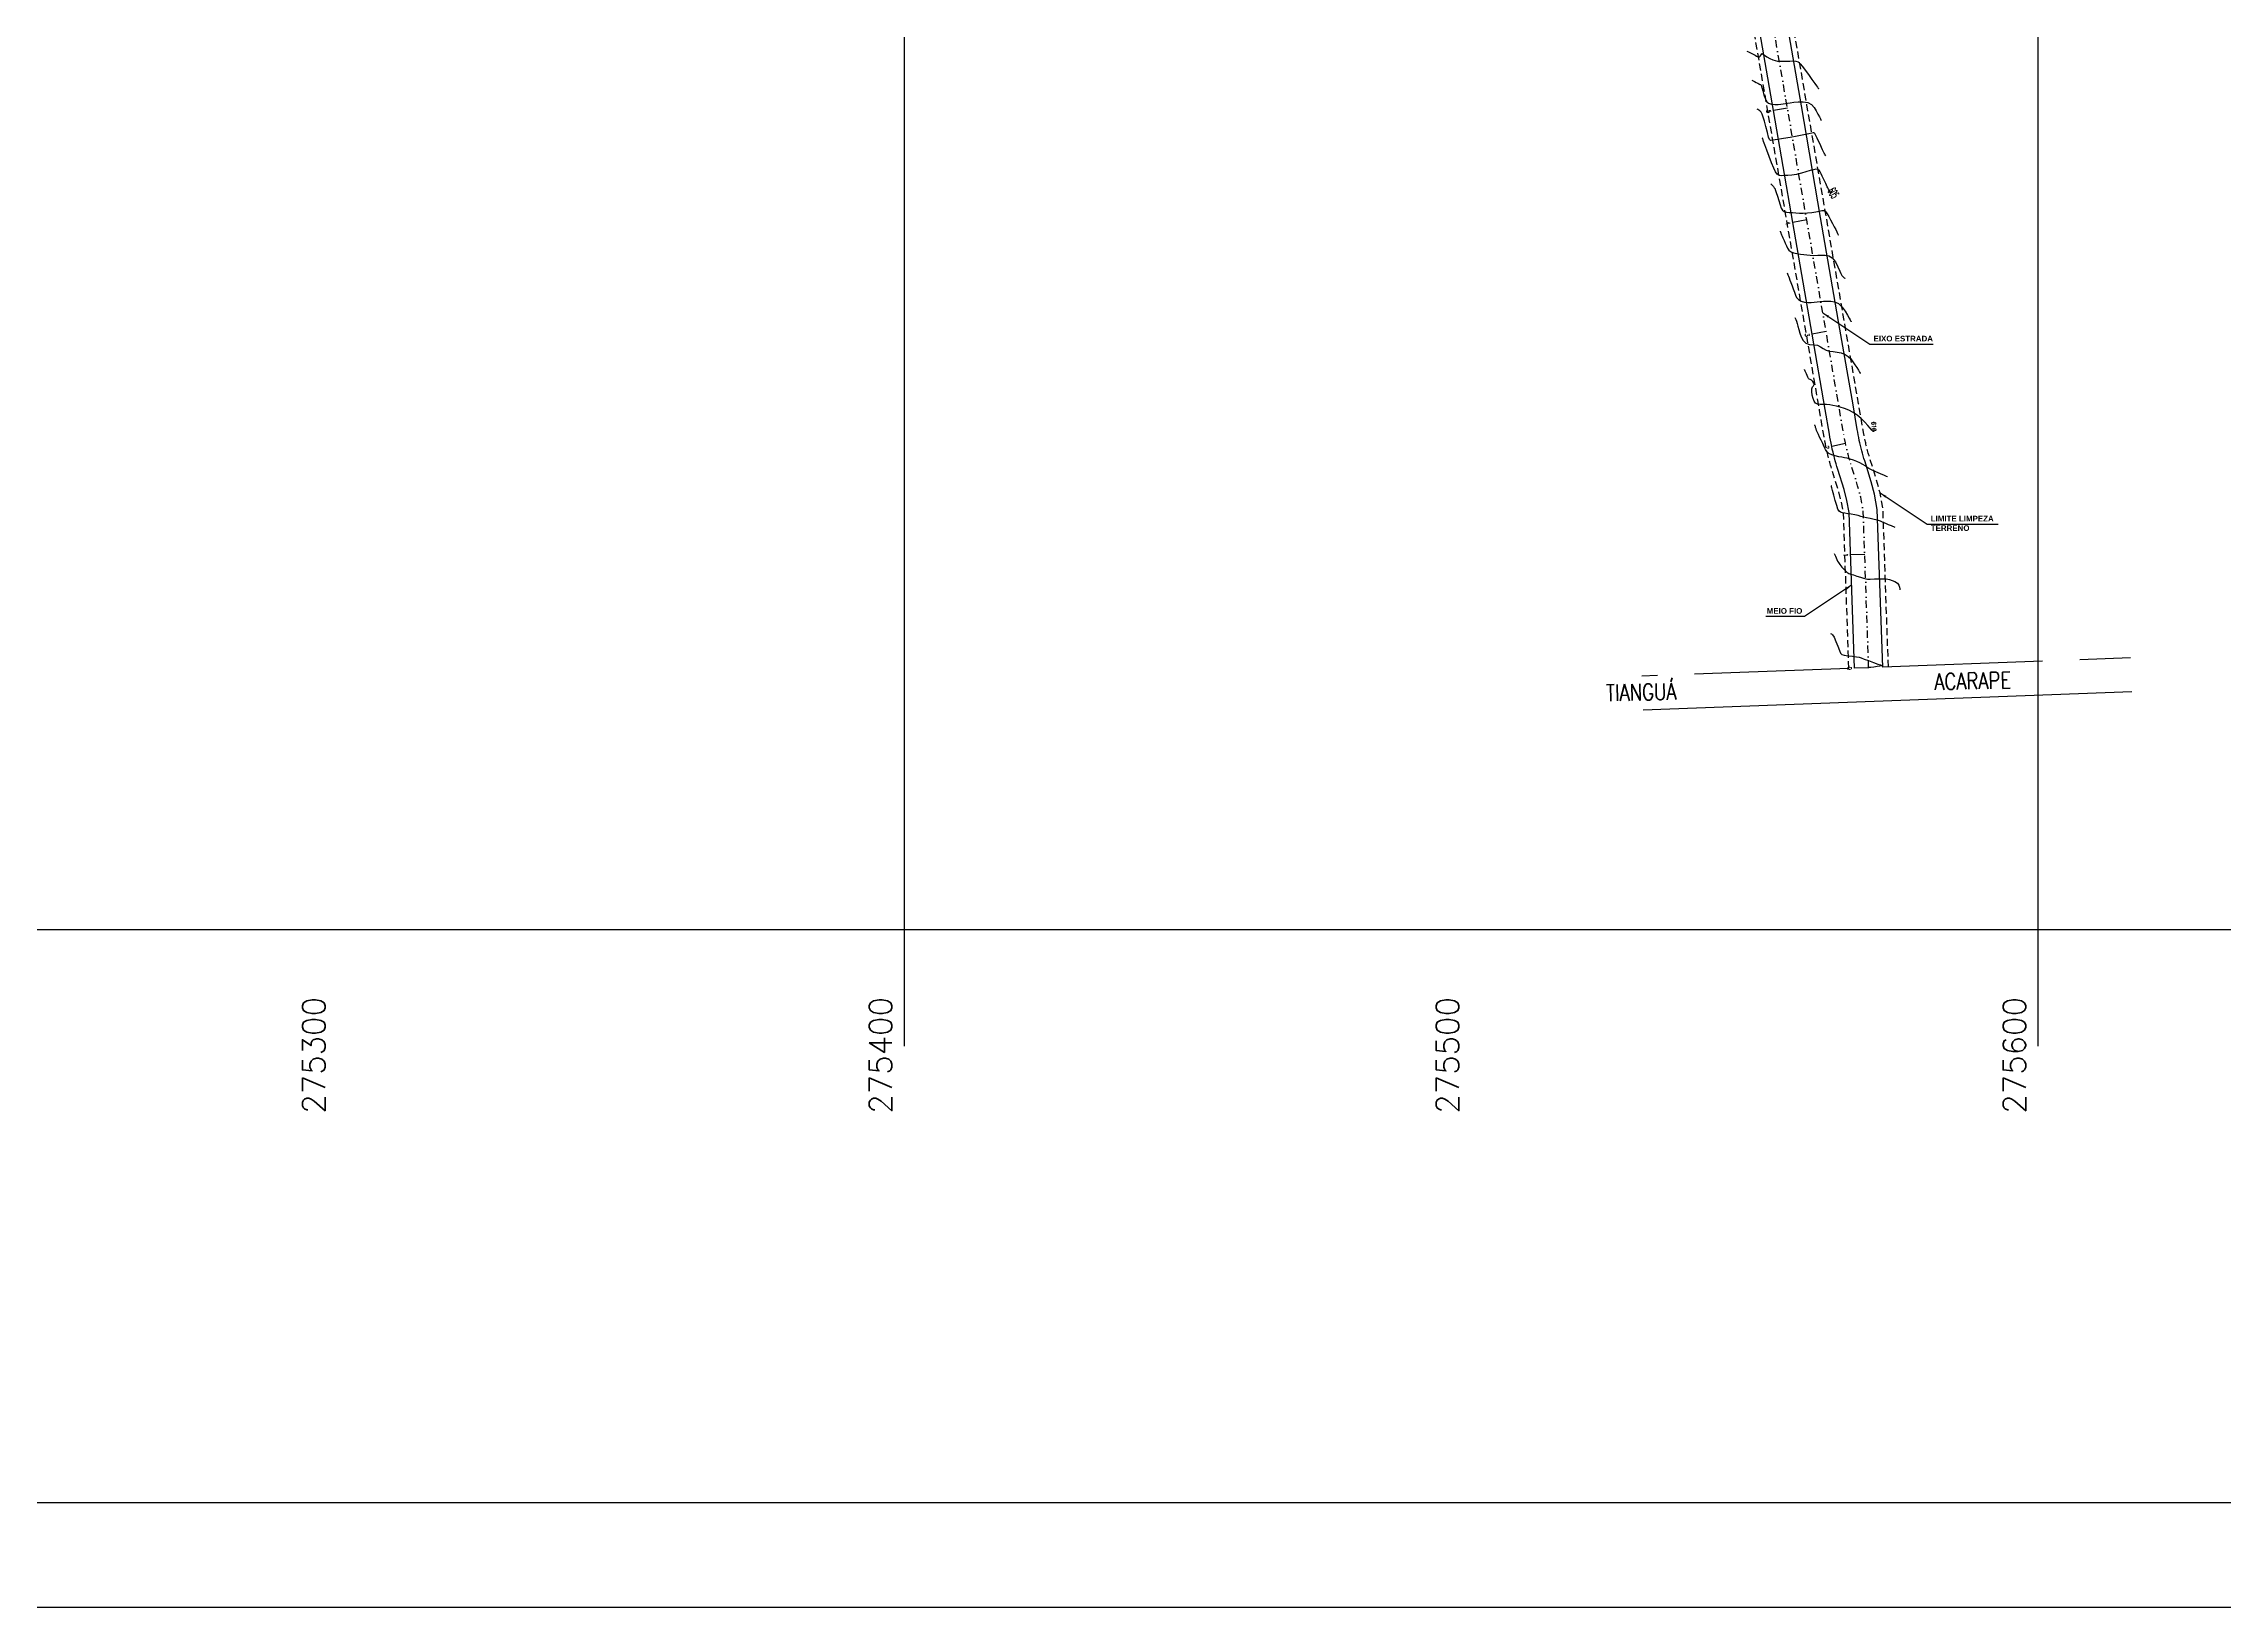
# Model space of a CAD drawing. Header units: millimetres. Extents: x 276147 to 291056, y 9594849 to 9609891.
# Drawn here: x 281767.3 to 282152, y 9594848.8 to 9595124.6 of the extents above; entities that cross this region are included whole.
import ezdxf
from ezdxf.enums import TextEntityAlignment as Align

# ---------------------------------------------------------------- set-up
doc = ezdxf.new("R2010")
doc.units = ezdxf.units.MM
doc.header["$LTSCALE"] = 10
for name, pattern in [('CONTINUO', [0]), ('DASHDOTX2', [50.8, 25.4, -12.7, 0, -12.7]), ('HIDDEN', [0.375, 0.25, -0.125])]:
    doc.linetypes.add(name, pattern=pattern)
for name, color, linetype in [('2000-Top_malha_coord', 2, 'Continuous'), ('CURVAS', 7, 'CONTINUO'), ('Curvas mestras', 30, 'Continuous'), ('Curvas simples', 9, 'Continuous'), ('Curvas texto', 2, 'Continuous'), ('LINHA02', 8, 'Continuous'), ('TEXTO02', 3, 'Continuous'), ('TG', 7, 'CONTINUO'), ('Top_malha_coord', 8, 'Continuous')]:
    doc.layers.add(name, color=color, linetype=linetype)
doc.styles.add('r80', font='romans.shx')
doc.styles.add('ROMAND', font='romand', dxfattribs={"height": 0.2})
doc.styles.add('ROMANS', font='romans.shx', dxfattribs={"width": 0.8, "height": 4})
doc.styles.add('SIMPLEX', font='simplex', dxfattribs={"height": 0.2})
doc.styles.add('T7', font='arial.ttf')
doc.dimstyles.new('cadnorma_dim1', dxfattribs={"dimscale": 0, "dimtxt": 2, "dimasz": 1.199999999999999, "dimexe": 1, "dimexo": 2.5, "dimgap": 0.6, "dimtad": 1, "dimzin": 4, "dimdsep": 46, "dimtxsty": 'r80', "dimblk": 'ARCHTICK', "dimblk1": 'ARCHTICK', "dimblk2": 'ARCHTICK', "dimcen": -1, "dimdle": 1, "dimclrd": 1, "dimclre": 1, "dimclrt": 2, "dimaunit": 1, "dimazin": 0, "dimtfac": 1, "dimtix": 1, "dimtmove": 2, "dimatfit": 0, "dimfxl": 1, "dimarcsym": 0})

# ---------------------------------------------------------------- blocks, each defined once
blk = doc.blocks.new('_ArchTick')
at = {"color": 0, "linetype": 'ByBlock', "const_width": 0.15}
blk.add_lwpolyline([(-0.5, -0.5), (0.5, 0.5)], dxfattribs=at)

msp = doc.modelspace()

# ---------------------------------------------------------------- linework, layer by layer
at = {"color": 5}
msp.add_line((282926.0682835387, 9594867.255592108), (280663.1639403553, 9594867.255592108), dxfattribs=at)
at = {"color": 8, "linetype": 'HIDDEN', "ltscale": 0.5, "extrusion": (-0.07100871312607167, -0.002425046121377699, 0.9974727474028996), "flags": 128}
for points, elevation in [([(-9579795.904156571, 607885.9820141961), (-9579823.278418299, 607885.9784240891), (-9579825.338852525, 607885.6716594477), (-9579827.201339582, 607885.2462072839), (-9579830.78494662, 607884.260516926, -0.0222114807671968), (-9579834.965614771, 607883.3080546989, -0.011552239158355), (-9579837.169249667, 607882.9603810171), (-9579841.545015158, 607882.3698917899), (-9579854.9179633, 607880.5185054361), (-9579874.730568087, 607877.780658304), (-9579894.542303815, 607875.0429313579), (-9579914.354038335, 607872.3052044236), (-9579917.880390914, 607871.817908031), (-9579934.244053138, 607869.7887191832), (-9579935.696665663, 607869.6091924607), (-9579940.053063462, 607869.0149279509), (-9579945.886466276, 607868.0481917291), (-9579950.124937264, 607867.2204868059), (-9579953.602456655, 607866.4613635237), (-9579955.740413086, 607865.9590885481), (-9579955.982089005, 607865.9151046948), (-9579972.918797228, 607861.6277731418), (-9579992.31469588, 607856.7364640066), (-9580011.707545834, 607851.8459249161), (-9580031.100395832, 607846.9553858149), (-9580050.493245812, 607842.0648466763), (-9580070.467680728, 607837.0276420248), (-9580084.562329829, 607832.6729424946), (-9580087.216406781, 607831.9156204527), (-9580088.074068312, 607831.6968071696), (-9580089.143157661, 607831.4503656691), (-9580091.285331348, 607830.9858358061), (-9580092.964502959, 607830.6814587311), (-9580094.75571234, 607830.4065120689), (-9580095.710635709, 607830.2808173158), (-9580111.891494252, 607828.2742965381), (-9580112.949998721, 607828.1313481497), (-9580115.696456185, 607827.7410168822), (-9580118.394098498, 607827.3195346419), (-9580121.85554865, 607826.7229726758), (-9580124.83676587, 607826.1617962689), (-9580128.728744343, 607825.371470987), (-9580145.507160036, 607821.964353917), (-9580148.053320833, 607821.2640186825), (-9580158.461806428, 607818.3959657529), (-9580159.338243833, 607818.1657793837), (-9580161.918990541, 607817.5358343036), (-9580163.970126413, 607817.1020096589), (-9580167.224745447, 607816.4945108045), (-9580177.166998588, 607815.2821656513), (-9580178.477153305, 607815.0879004577), (-9580180.127852336, 607814.7420195938), (-9580181.741379866, 607814.2897478108), (-9580182.915360473, 607813.8853587259), (-9580184.045205247, 607813.429342372), (-9580186.009158596, 607812.3446327578), (-9580203.516378509, 607802.6752353722), (-9580221.023600502, 607793.0058411246), (-9580225.468260674, 607790.5510101632, -0.0458766552068852), (-9580239.904175028, 607784.5920417089, -0.0345197727008055), (-9580251.354374347, 607781.9016275359, -0.0269527986705339), (-9580260.488933537, 607780.9123908677), (-9580267.867540056, 607780.560984977), (-9580276.342024827, 607780.1573875138), (-9580280.385234514, 607779.9648285499), (-9580288.264731959, 607779.5895684088), (-9580295.3830153, 607779.2505600578), (-9580300.362592187, 607779.0134076339), (-9580320.339948887, 607778.0619855719), (-9580331.666973405, 607777.5225360112), (-9580340.098283764, 607777.1209947292), (-9580344.23148817, 607777.0110159711), (-9580346.654029185, 607776.9823445788), (-9580351.4230061, 607777.0063780007), (-9580356.723112212, 607777.1587097762), (-9580360.651718328, 607777.3573141369, -0.013040870690895), (-9580367.837389491, 607777.9087480777, 0.0002795205879404), (-9580371.475944653, 607778.2815845086, -0.0080552161927126), (-9580374.418100793, 607778.6293736688, 0.0025508217487715), (-9580376.127647547, 607778.8505654495, -0.0102699584738853), (-9580380.925493514, 607779.5468042861, -0.0067323003342589), (-9580390.400019683, 607781.252410588, -0.0133235393169174), (-9580397.670769904, 607782.864726328, 0.0008242916977358), (-9580400.770557, 607783.6338812839, -0.0100010863913626), (-9580405.232644506, 607784.8284078964, -0.0022133541780464), (-9580410.777842367, 607786.4590413707, -0.0118395213701856), (-9580416.659479149, 607788.3697488708, -0.0226500374882078), (-9580420.363883296, 607789.8625611869), (-9580422.781009333, 607790.8392536622), (-9580424.62953293, 607791.5861899216), (-9580426.665152628, 607792.4087264459), (-9580428.748376952, 607793.2504986536), (-9580429.93224703, 607793.728867173), (-9580438.833799537, 607797.3257330548), (-9580457.37718322, 607804.8185894545), (-9580475.92056668, 607812.311450656), (-9580482.411281185, 607814.9341648337), (-9580488.589573035, 607817.0905651139), (-9580494.483986322, 607819.054666137), (-9580500.434372978, 607820.9467773128), (-9580507.445142115, 607823.0608652547), (-9580513.474335795, 607824.7805194497), (-9580524.636018833, 607827.7279574072), (-9580525.041969953, 607827.8294366689), (-9580526.911737548, 607828.291638756), (-9580530.778807051, 607829.2208498571), (-9580531.670515181, 607829.4268416215)], -43121.59382765111), ([(-9579795.905074615, 607892.9820141348), (-9579823.797110919, 607892.978356123), (-9579826.635609526, 607892.555750541), (-9579828.909817295, 607892.0362480759), (-9579832.641389433, 607891.0098591222, -0.0222114807583606), (-9579836.215973038, 607890.1954783226, -0.0115522391417278), (-9579838.100140097, 607889.8982079817), (-9579842.493054783, 607889.305406571), (-9579855.877906183, 607887.4523722971), (-9579875.688772483, 607884.7147656238), (-9579895.500508215, 607881.9770386779), (-9579915.312242797, 607879.2393117363), (-9579918.790258378, 607878.758694891), (-9579935.105495542, 607876.735511031), (-9579936.599056235, 607876.5509241767), (-9579941.098568661, 607875.9371371262), (-9579947.129772974, 607874.937620404), (-9579951.542384278, 607874.0759086886), (-9579955.14947543, 607873.2885006078), (-9579957.168489864, 607872.8141689438), (-9579957.46938508, 607872.759407465), (-9579974.636583611, 607868.4137299587), (-9579994.026384482, 607863.5239614948), (-9580013.419234512, 607858.6334223832), (-9580032.812084505, 607853.7428832818), (-9580052.204934504, 607848.8523441391), (-9580072.358009545, 607843.7700895611), (-9580086.55610885, 607839.3834279347), (-9580089.04236905, 607838.6739912111), (-9580089.72570954, 607838.4996520644), (-9580090.671143407, 607838.2817150519), (-9580092.65172519, 607837.852226357), (-9580094.119995333, 607837.586078592), (-9580095.743607042, 607837.3368577997), (-9580096.598127997, 607837.224378827), (-9580112.79065624, 607835.216410938), (-9580113.910901664, 607835.0651245893), (-9580116.729271244, 607834.6645730451), (-9580119.528899003, 607834.2271565016), (-9580123.09752411, 607833.6121235188), (-9580126.180806788, 607833.0317345809), (-9580130.121769657, 607832.2314622747), (-9580147.133779034, 607828.7769103921), (-9580149.909763739, 607828.0133608538), (-9580160.280726202, 607825.1556481657), (-9580161.057418743, 607824.9516586586), (-9580163.473569304, 607824.361890529), (-9580165.336774804, 607823.9678140195), (-9580168.291666858, 607823.4162614346), (-9580178.104157904, 607822.2197393), (-9580179.709380982, 607821.9817223952), (-9580181.792135028, 607821.5453104561), (-9580183.827682663, 607820.9747464322), (-9580185.366850331, 607820.4445650969), (-9580187.058326373, 607819.7618688948), (-9580189.393448308, 607818.4721594362), (-9580206.900667608, 607808.8027623796), (-9580213.811008886, 607804.9861195001)], -43121.59382765113)]:
    msp.add_lwpolyline(points, format="xyb", dxfattribs=dict(at, elevation=elevation))
at = {"layer": 'CURVAS', "color": 2, "linetype": 'CONTINUO'}
for points, elevation in [([(282082.7702480947, 9595097.923584122), (282082.7702480947, 9595097.923584122)], 169.0002069068142), ([(282090.1267385335, 9595057.325621925), (282090.1267385335, 9595057.325621925)], 174.0002069068142)]:
    msp.add_lwpolyline(points, dxfattribs=dict(at, elevation=elevation))
at = {"layer": 'Curvas mestras', "linetype": 'CONTINUO'}
for points, elevation in [([(282082.5591843947, 9595098.264994077), (282082.4094751062, 9595098.509248981), (282082.2589638705, 9595098.75878723), (282082.1307020079, 9595098.978564057), (282082.0180489653, 9595099.182379274), (282081.9069408294, 9595099.396247173), (282081.784158422, 9595099.6445959), (282081.6398685608, 9595099.94551842), (282081.4650820213, 9595100.315523641), (282081.2567548755, 9595100.758691285), (282081.0356074785, 9595101.229386095), (282080.8283047042, 9595101.6695457), (282080.6494451266, 9595102.028907318), (282080.4653644207, 9595102.288418358), (282080.2303339489, 9595102.436825609), (282079.902962915, 9595102.46763791), (282079.4592143224, 9595102.393407034), (282078.8793892328, 9595102.23144881), (282078.1576560909, 9595102.00549091), (282077.3436358537, 9595101.764918381), (282076.5008174059, 9595101.5655331), (282075.6883121011, 9595101.447763419), (282074.9477302156, 9595101.390552726), (282074.316302505, 9595101.357471086), (282073.8181052111, 9595101.332219308), (282073.4245831455, 9595101.379018487), (282073.0940235107, 9595101.582219763), (282072.7858915272, 9595102.012151398), (282072.4643669938, 9595102.683063926), (282072.0948086121, 9595103.595183898), (282071.66215389, 9595104.711824164), (282071.2296600955, 9595105.848638281), (282070.8801637547, 9595106.784361033), (282070.6737874959, 9595107.356476529), (282070.579794966, 9595107.637453536), (282070.5447353729, 9595107.758505197), (282070.5235721505, 9595107.830057854), (282070.5049342647, 9595107.879386796), (282070.4858627025, 9595107.912978753), (282070.4645525456, 9595107.936494233), (282070.4437988041, 9595107.952285595), (282070.4275517937, 9595107.961880853), (282070.4186283554, 9595107.966810137), (282070.4153412188, 9595107.96862688), (282070.4148716278, 9595107.968886416)], 169.0002069068142), ([(282090.1417008474, 9595056.875428054), (282090.1450128228, 9595056.58303184), (282090.1344572062, 9595056.340278344), (282090.1030060431, 9595056.216672964), (282090.0526909166, 9595056.194505306), (282089.9878104554, 9595056.234257769), (282089.9033916855, 9595056.313163772), (282089.7573840682, 9595056.475458864), (282089.4984662411, 9595056.782127513), (282089.0894790412, 9595057.269159246), (282088.5498976546, 9595057.872560455), (282087.9133538295, 9595058.503346223), (282087.2113498085, 9595059.084456444), (282086.4668484706, 9595059.586546676), (282085.7006815275, 9595059.992200477), (282084.9350716582, 9595060.292129412), (282084.1978174689, 9595060.509547736), (282083.518109311, 9595060.67579562), (282082.9129818986, 9595060.814389102), (282082.3508415757, 9595060.917531293), (282081.787938832, 9595060.96959918), (282081.19926497, 9595060.968790164), (282080.6347761004, 9595060.968579082), (282080.1631709175, 9595061.036258966), (282079.83238249, 9595061.228572693), (282079.6072791781, 9595061.560060725), (282079.4319657054, 9595062.034713164), (282079.2696852711, 9595062.634709561), (282079.1602255636, 9595063.255002428), (282079.1625129652, 9595063.76873573), (282079.3046527401, 9595064.088988971), (282079.4914747531, 9595064.288574763), (282079.5969838832, 9595064.480242684), (282079.5301795393, 9595064.744630806), (282079.3400191347, 9595065.03394039), (282079.1104527334, 9595065.268262401), (282078.9098049038, 9595065.395245811), (282078.7439085053, 9595065.472773522), (282078.6029705772, 9595065.586283466), (282078.4777819448, 9595065.798234226), (282078.3614561249, 9595066.079163456), (282078.2476919735, 9595066.376625262), (282078.1336706522, 9595066.644570414), (282078.0305101607, 9595066.862532372), (282077.9528126841, 9595067.016440049), (282077.9105207144, 9595067.09890594), (282077.8949392816, 9595067.129288878), (282077.8927135038, 9595067.133629275)], 174.0002069068142)]:
    msp.add_lwpolyline(points, dxfattribs=dict(at, elevation=elevation))
at = {"layer": 'Curvas simples', "linetype": 'CONTINUO'}
for points, elevation in [([(282067.7313160758, 9595123.320441535), (282068.0220609816, 9595123.160689328), (282068.2390808481, 9595123.046994442), (282068.4777870955, 9595122.931965418), (282068.7131761074, 9595122.830383193), (282068.9459939388, 9595122.725375956), (282069.183427425, 9595122.592159579), (282069.4288023823, 9595122.42445573), (282069.6700122332, 9595122.290014982), (282069.8910934647, 9595122.275094258), (282070.0785638894, 9595122.43047918), (282070.2288698569, 9595122.665053746), (282070.3409381582, 9595122.852231754), (282070.4277779775, 9595122.892028937), (282070.5587362262, 9595122.79087895), (282070.8172407633, 9595122.581822567), (282071.2541671678, 9595122.302884372), (282071.790175229, 9595122.01204605), (282072.3133703585, 9595121.77227232), (282072.7447194451, 9595121.630194373), (282073.1366332391, 9595121.56708137), (282073.5743819784, 9595121.547869138), (282074.1177439432, 9595121.543329606), (282074.7245319606, 9595121.547600811), (282075.3270634663, 9595121.560662294), (282075.8702335675, 9595121.572910897), (282076.3492259429, 9595121.536431285), (282076.7718008388, 9595121.393724531), (282077.1548913115, 9595121.095454833), (282077.552131283, 9595120.624916457), (282078.0263304679, 9595119.97356645), (282078.6097492493, 9595119.161611704), (282079.2124544076, 9595118.324283278), (282079.7139665949, 9595117.625563761), (282080.025154251, 9595117.186724577), (282080.1822915532, 9595116.958187928), (282080.2530030146, 9595116.84766056), (282080.2942831275, 9595116.77761704), (282080.3206022651, 9595116.72957549), (282080.3358014479, 9595116.699818775), (282080.3434858298, 9595116.684441261), (282080.3463163358, 9595116.678776348), (282080.3467207887, 9595116.677966628)], 166.0002069068142), ([(282068.6258345932, 9595118.203256493), (282069.0837722741, 9595117.95040367), (282069.3888841205, 9595117.782962667), (282069.6581551362, 9595117.637271797), (282069.8272961621, 9595117.549030332), (282069.9163479501, 9595117.504152438), (282069.9664344442, 9595117.476107921), (282070.0113398189, 9595117.445416445), (282070.0554828494, 9595117.420812776), (282070.0959426475, 9595117.4180825), (282070.1320367252, 9595117.439099828), (282070.1720434675, 9595117.430095645), (282070.2264826408, 9595117.323389124), (282070.303810408, 9595117.071469864), (282070.4042481867, 9595116.707504997), (282070.5259546778, 9595116.284830984), (282070.6648805534, 9595115.850145815), (282070.8081414952, 9595115.423594957), (282070.9406460406, 9595115.018684292), (282071.0633559058, 9595114.650514703), (282071.2414481527, 9595114.340572735), (282071.5561581015, 9595114.111940386), (282072.0560195324, 9595113.979439326), (282072.658776628, 9595113.924854176), (282073.2494760073, 9595113.92170882), (282073.7399037365, 9595113.947157573), (282074.1488065439, 9595113.992875207), (282074.521672266, 9595114.054163743), (282074.9082565791, 9595114.126873938), (282075.3753909463, 9595114.209045975), (282075.9941770014, 9595114.299262507), (282076.79935665, 9595114.382693674), (282077.6802350153, 9595114.390842307), (282078.4897592642, 9595114.241796535), (282079.115326682, 9595113.88161146), (282079.5821273996, 9595113.36821395), (282079.9498027706, 9595112.787498735), (282080.265083962, 9595112.220343992), (282080.5230682435, 9595111.72755986), (282080.7059428099, 9595111.36494093), (282080.804026903, 9595111.16865048), (282080.840163641, 9595111.096333101), (282080.8453251024, 9595111.08600143)], 167.0002069068142), ([(282081.6539913834, 9595104.832784737), (282081.5553430546, 9595104.99352519), (282081.4744366611, 9595105.13354824), (282081.3723045661, 9595105.323779488), (282081.2493100475, 9595105.570490565), (282081.093016954, 9595105.89627173), (282080.88779027, 9595106.327792762), (282080.6287719853, 9595106.87022586), (282080.3542170493, 9595107.442770422), (282080.1131596222, 9595107.943130028), (282079.9425810099, 9595108.293946745), (282079.8312629162, 9595108.517623462), (282079.7559350763, 9595108.661500456), (282079.6950937858, 9595108.76529505), (282079.6343000653, 9595108.83821888), (282079.5608824898, 9595108.881860517), (282079.4438879354, 9595108.894055815), (282079.1792499492, 9595108.857633319), (282078.6446236855, 9595108.7516715), (282077.7616234509, 9595108.565802094), (282076.6277164785, 9595108.331881126), (282075.3843292607, 9595108.092318863), (282074.1697427755, 9595107.883624287), (282073.1096407274, 9595107.718690813), (282072.3265572219, 9595107.604510017), (282071.8945899917, 9595107.567558138), (282071.6940701836, 9595107.712250387), (282071.5568919055, 9595108.16248976), (282071.3518263799, 9595108.981675321), (282071.0951576895, 9595109.991203105), (282070.8400463647, 9595110.951968316), (282070.6258384398, 9595111.675482893), (282070.4366138057, 9595112.175715456), (282070.2426338802, 9595112.51725178), (282070.0258141662, 9595112.756502593), (282069.8146668606, 9595112.917173559), (282069.6493562566, 9595113.014795505), (282069.5585765602, 9595113.064952288), (282069.5251317037, 9595113.083431862), (282069.5203531104, 9595113.086071452)], 168.0002069068142), ([(282071.9583612239, 9595099.929991158), (282072.2253033376, 9595099.621046575), (282072.4025947285, 9595099.41253555), (282072.5579136609, 9595099.223116769), (282072.6533230298, 9595099.094641931), (282072.7004014944, 9595099.016413264), (282072.7231093835, 9595098.96459759), (282072.7464586544, 9595098.901728882), (282072.7996627736, 9595098.735828364), (282072.9129878298, 9595098.361284304), (282073.1041856596, 9595097.719304007), (282073.3409514521, 9595096.938355818), (282073.5784641552, 9595096.193727344), (282073.7888837043, 9595095.626449341), (282074.0122743006, 9595095.240538407), (282074.3056803535, 9595095.005756384), (282074.7110626044, 9595094.888813235), (282075.2100489935, 9595094.84421012), (282075.7691807005, 9595094.823395647), (282076.362856055, 9595094.789932756), (282076.9968876456, 9595094.755830206), (282077.6849402402, 9595094.745211624), (282078.4285646015, 9595094.777381781), (282079.1808546899, 9595094.852372076), (282079.8827876981, 9595094.965397371), (282080.4855063298, 9595095.100166427), (282080.9808100337, 9595095.19437031), (282081.3706591272, 9595095.174197532), (282081.6663460062, 9595094.982575089), (282081.916470494, 9595094.629395332), (282082.1789649265, 9595094.141293071), (282082.4942455426, 9595093.552218733), (282082.8326838351, 9595092.925390048), (282083.1471381796, 9595092.331340015), (282083.3995235414, 9595091.82992088), (282083.5879881034, 9595091.438251017), (282083.7197365268, 9595091.162767028), (282083.8029389299, 9595091.002601473), (282083.8496324563, 9595090.927663077), (282083.8728157292, 9595090.90055693), (282083.8839079685, 9595090.889541104), (282083.8879943338, 9595090.885482296), (282083.8885778162, 9595090.884902496)], 170.0002069068142), ([(282073.5812424299, 9595091.533671437), (282073.6112757664, 9595091.497620428), (282073.634772342, 9595091.461016076), (282073.6625665246, 9595091.403235726), (282073.6936157701, 9595091.319810173), (282073.7314806335, 9595091.210670307), (282073.7808743174, 9595091.076850373), (282073.8480736684, 9595090.913173057), (282073.9456188044, 9595090.689629937), (282074.0876126032, 9595090.370002147), (282074.2801245687, 9595089.935925875), (282074.4970945896, 9595089.440456206), (282074.7044260892, 9595088.95450261), (282074.886967051, 9595088.537018381), (282075.1053340741, 9595088.199136121), (282075.4390869961, 9595087.940029357), (282075.9401134023, 9595087.754934682), (282076.5496175241, 9595087.623328196), (282077.1811322247, 9595087.520747945), (282077.7695261816, 9595087.428639753), (282078.3350179425, 9595087.352085851), (282078.9191629697, 9595087.302077135), (282079.5524295782, 9595087.28607271), (282080.2209462224, 9595087.29740165), (282080.8997536482, 9595087.325865304), (282081.5658217293, 9595087.340057097), (282082.2038323815, 9595087.223762235), (282082.800390683, 9595086.839558618), (282083.3385552998, 9595086.116665483), (282083.7871676752, 9595085.250863845), (282084.1115217382, 9595084.504575169), (282084.2951886727, 9595084.071882699), (282084.3948638897, 9595083.873536281), (282084.4855211572, 9595083.761948433), (282084.6220878047, 9595083.621373145), (282084.7792832117, 9595083.463429745), (282084.9117818727, 9595083.331574844), (282084.9856982072, 9595083.25816295), (282085.0129309014, 9595083.231116368), (282085.0168212241, 9595083.227252003)], 171.0002069068142), ([(282074.8190473627, 9595084.177172344), (282074.896333695, 9595084.001997525), (282074.9635594081, 9595083.84272339), (282075.0547384793, 9595083.615999844), (282075.1711667733, 9595083.313983759), (282075.3154928087, 9595082.933110407), (282075.4907052579, 9595082.47088444), (282075.6953152713, 9595081.932959002), (282075.9099421346, 9595081.357582161), (282076.1107267266, 9595080.791151574), (282076.2900831074, 9595080.275036804), (282076.5055093189, 9595079.830507109), (282076.8307717227, 9595079.473805185), (282077.3141174327, 9595079.217220856), (282077.9017053006, 9595079.05723974), (282078.5141746061, 9595078.986391604), (282079.0886592852, 9595078.992566371), (282079.628267398, 9595079.045080997), (282080.1526042101, 9595079.108608298), (282080.68185287, 9595079.155154703), (282081.2385078288, 9595079.18606819), (282081.8456415286, 9595079.210031332), (282082.515341085, 9595079.215549432), (282083.215752069, 9595079.11042567), (282083.9040351607, 9595078.782289946), (282084.5387173126, 9595078.169959528), (282085.0837997239, 9595077.417011315), (282085.5046479885, 9595076.7182108), (282085.7796778715, 9595076.225894207), (282085.9394930055, 9595075.922683034), (282086.027743779, 9595075.748765862), (282086.0818918323, 9595075.65090428), (282086.1146366602, 9595075.602141608), (282086.1324887931, 9595075.582092185), (282086.1413376055, 9595075.573303176), (282086.1445982003, 9595075.570064904), (282086.1450637466, 9595075.569602609)], 172.0002069068142), ([(282076.2098193314, 9595076.311305406), (282076.3461769972, 9595075.954379104), (282076.4542211717, 9595075.653582787), (282076.5843795183, 9595075.260611555), (282076.7303943114, 9595074.780513883), (282076.8954915054, 9595074.218444914), (282077.0852632205, 9595073.57958898), (282077.3145567017, 9595072.889105422), (282077.6352162639, 9595072.252060156), (282078.1083394684, 9595071.793495327), (282078.7629942069, 9595071.58975158), (282079.500142278, 9595071.522368232), (282080.1887216697, 9595071.424181473), (282080.7363086542, 9595071.175859107), (282081.2050554209, 9595070.849382885), (282081.69575586, 9595070.564569825), (282082.2855216461, 9595070.407121157), (282082.956733782, 9595070.326295255), (282083.6680923725, 9595070.237237565), (282084.3777965893, 9595070.069282874), (282085.0420329362, 9595069.80851522), (282085.6164877614, 9595069.455205886), (282086.0722311622, 9595069.015120894), (282086.4418740052, 9595068.515993597), (282086.7734121181, 9595067.991053974), (282087.0999346128, 9595067.477127213), (282087.3949048031, 9595067.025438316), (282087.616877407, 9595066.690808708), (282087.7376756145, 9595066.509377288), (282087.7821793115, 9595066.442533594), (282087.788537851, 9595066.43298455)], 173.0002069068142), ([(282092.5263686689, 9595048.244492948), (282092.5068461556, 9595048.229806315), (282092.364897953, 9595048.276042044), (282091.9785916408, 9595048.430258933), (282091.284048695, 9595048.725184068), (282090.4510862195, 9595049.09461995), (282089.7079472634, 9595049.447640475), (282089.2194934994, 9595049.7172828), (282088.8970739093, 9595049.932434715), (282088.5886573087, 9595050.145949153), (282088.1747688676, 9595050.39692995), (282087.6661586066, 9595050.669488616), (282087.106134781, 9595050.933986358), (282086.5341383034, 9595051.164822279), (282085.9741433653, 9595051.35255281), (282085.4462627802, 9595051.491771618), (282084.9587385681, 9595051.584129354), (282084.4723508757, 9595051.659506219), (282083.9360108235, 9595051.75483717), (282083.3235311633, 9595051.900780616), (282082.7083230241, 9595052.10286949), (282082.188697951, 9595052.360358283), (282081.8325476147, 9595052.675218288), (282081.5860992096, 9595053.06028743), (282081.3651590595, 9595053.53112055), (282081.1056887776, 9595054.089056438), (282080.8242601022, 9595054.678560838), (282080.5575989572, 9595055.229882563), (282080.3355294337, 9595055.68905235), (282080.1602701716, 9595056.06522741), (282080.0271380857, 9595056.38334786), (282079.9305877952, 9595056.662670875), (282079.8616216196, 9595056.89973013), (282079.8103805775, 9595057.085376246), (282079.7688356488, 9595057.214125775), (282079.7362981982, 9595057.295162827), (282079.7139072398, 9595057.341334697), (282079.7019905819, 9595057.36457336), (282079.6975994323, 9595057.373134902), (282079.6969725821, 9595057.374358214)], 175.0002069068142), ([(282093.8952902508, 9595039.311369253), (282093.2154755703, 9595039.568866443), (282092.7258264251, 9595039.762054365), (282092.2193846077, 9595039.976324754), (282091.7602472618, 9595040.187921837), (282091.3053573194, 9595040.38559025), (282090.7848701706, 9595040.561204376), (282090.1556547222, 9595040.710197449), (282089.4814364632, 9595040.84225185), (282088.8526557166, 9595040.970611664), (282088.3306090216, 9595041.10532222), (282087.8600219468, 9595041.243644381), (282087.3564764921, 9595041.379642228), (282086.7621431282, 9595041.507354068), (282086.1255341655, 9595041.620715344), (282085.521747297, 9595041.71363508), (282085.0116574898, 9595041.78645297), (282084.5992394526, 9595041.865219427), (282084.2742461642, 9595041.982415447), (282084.0211486939, 9595042.179815654), (282083.8033110088, 9595042.536363836), (282083.578819035, 9595043.14029598), (282083.320935855, 9595044.023979291), (282083.0636392784, 9595044.99629717), (282082.8560822861, 9595045.81026445), (282082.7338171214, 9595046.28226993), (282082.6779810331, 9595046.482207628), (282082.6561075492, 9595046.54334582), (282082.6413073459, 9595046.576533504), (282082.6290022229, 9595046.602938076), (282082.6201890322, 9595046.62130688), (282082.6154499449, 9595046.63111257), (282082.6137038966, 9595046.634724563), (282082.6134544773, 9595046.63524071)], 176.0002069068142), ([(282083.1454341136, 9595034.667862296), (282083.3357842733, 9595034.241474286), (282083.4715470661, 9595033.939275295), (282083.6094569011, 9595033.635919288), (282083.7365175736, 9595033.371871052), (282083.8947829352, 9595033.102234788), (282084.1400670776, 9595032.760779062), (282084.5058715293, 9595032.310446253), (282084.936446099, 9595031.830888234), (282085.3537264782, 9595031.430934887), (282085.7081353477, 9595031.186595136), (282086.0640391646, 9595031.042583467), (282086.5142899473, 9595030.910789538), (282087.1130497964, 9595030.726628067), (282087.7597081437, 9595030.519596316), (282088.3149645034, 9595030.342716606), (282088.693769598, 9595030.236767888), (282089.0280943158, 9595030.193567108), (282089.5041631724, 9595030.192691596), (282090.2403845416, 9595030.214215778), (282091.0839053242, 9595030.240194086), (282091.8140594765, 9595030.253179697), (282092.2758984909, 9595030.237611704), (282092.5773590523, 9595030.185463201), (282092.8920974777, 9595030.09059397), (282093.3430747703, 9595029.946012497), (282093.8504767426, 9595029.741322497), (282094.2837967671, 9595029.465275073), (282094.5447937114, 9595029.121221492), (282094.6642969343, 9595028.770917837), (282094.7054072545, 9595028.49071969), (282094.7215535742, 9595028.336120678), (282094.7275019666, 9595028.279163752), (282094.7283512336, 9595028.271026386)], 177.0002069068142), ([(282082.470161992, 9595020.563055275), (282082.671347624, 9595020.505052477), (282082.8517989799, 9595020.333816748), (282083.1050003633, 9595019.914274286), (282083.4263446302, 9595019.187082445), (282083.7615039729, 9595018.330304729), (282084.0437250518, 9595017.581357162), (282084.2425801744, 9595017.118761303), (282084.4729571141, 9595016.885477401), (282084.8860732644, 9595016.765570786), (282085.571741819, 9595016.663400594), (282086.3741663661, 9595016.56449345), (282087.0761490598, 9595016.474667482), (282087.5345277759, 9595016.391157422), (282087.9022888107, 9595016.276859762), (282088.4064584834, 9595016.086090144), (282089.1941795767, 9595015.795336094), (282090.0930786993, 9595015.469780734), (282090.8509013444, 9595015.196782824), (282091.279231039, 9595015.04158821), (282091.444991954, 9595014.980996393), (282091.4789445227, 9595014.969696142), (282091.4907362369, 9595014.968894765), (282091.5055620527, 9595014.965875752), (282091.5275010014, 9595014.954441445), (282091.5433822755, 9595014.929095743), (282091.4710252098, 9595014.88715398), (282091.2110005106, 9595014.826634925), (282090.7115392572, 9595014.748904007), (282090.111528138, 9595014.66872279), (282089.5975174141, 9595014.604201144), (282089.309824387, 9595014.568555126), (282089.2038322004, 9595014.555422697), (282089.1886909321, 9595014.553547017)], 178.0002069068142)]:
    msp.add_lwpolyline(points, dxfattribs=dict(at, elevation=elevation))
at = {"layer": 'LINHA02'}
msp.add_line((282945.8676242513, 9594848.79957542), (280613.1639403552, 9594848.79957542), dxfattribs=at)
at = {"layer": 'TEXTO02'}
for p, q in [((282051.9418673374, 9595013.15845563, 178.0002069068141), (282049.215698121, 9595013.056347227, 178.0002069068141)), ((282085.7138344792, 9595014.435775148, 177.7514678825537), (282058.4856377504, 9595013.403551918, 178.0002069068141)), ((282119.8933753235, 9595015.7035728, 178.0002069068141), (282091.687098201, 9595014.647109415, 178.0002069068141)), ((282135.4043829707, 9595016.284536095, 178.0002069068141), (282126.4372540831, 9595015.94867315, 178.0002069068141)), ((282135.6289549238, 9595010.28874028, 178.0002069068141), (282049.440270074, 9595007.060551416, 178.0002069068141)), ((282135.6289549238, 9595010.28874028, 178.0002069068141), (282049.440270074, 9595007.060551416, 178.0002069068141))]:
    msp.add_line(p, q, dxfattribs=at)
at = {"layer": 'TG', "color": 1, "linetype": 'DASHDOTX2', "ltscale": 0.005, "extrusion": (-0.07100871312607167, -0.002425046121377699, 0.9974727474028996), "elevation": -43121.59382765105, "flags": 128}
msp.add_lwpolyline([(-9579795.904615587, 607889.4829098696), (-9579823.537764598, 607889.4792858099), (-9579825.987231018, 607889.1146006988), (-9579828.05557843, 607888.6421233836), (-9579831.713168021, 607887.6360837285, -0.0222114807631189), (-9579835.5907939, 607886.752662216, -0.0115522391506574), (-9579837.634694876, 607886.4301902027), (-9579842.019034958, 607885.8385448859), (-9579855.397934733, 607883.9863345699), (-9579875.209670285, 607881.2486076679), (-9579895.021406008, 607878.5108807227), (-9579914.83314056, 607875.7731537838), (-9579918.335324641, 607875.2891971646), (-9579934.674774332, 607873.263010811), (-9579936.147860946, 607873.0809540228), (-9579940.575816056, 607872.476928244), (-9579946.508119615, 607871.4938017719), (-9579950.833660763, 607870.6490934518), (-9579954.375966039, 607869.87582777), (-9579956.454451468, 607869.3875244509), (-9579956.725737035, 607869.338151784), (-9579973.777690416, 607865.0216472548), (-9579993.170540173, 607860.1311084548), (-9580012.563390171, 607855.2405693552), (-9580031.956240162, 607850.3500302531), (-9580051.349090155, 607845.4594911109), (-9580071.412845131, 607840.3997614972), (-9580085.559219332, 607836.0290809198), (-9580088.12938791, 607835.2957015372), (-9580088.899888922, 607835.0991253207), (-9580089.907150526, 607834.8669360648), (-9580091.968528263, 607834.419926786), (-9580093.54224914, 607834.1346643667), (-9580095.249659687, 607833.8725806387), (-9580096.15438185, 607833.7534937747), (-9580112.341075238, 607831.746249441), (-9580113.430450188, 607831.5991320731), (-9580116.21286371, 607831.203690667), (-9580118.96149875, 607830.7742412771), (-9580122.476536375, 607830.168443802), (-9580125.508786324, 607829.5976611299), (-9580129.425256992, 607828.802362336), (-9580146.32046953, 607825.371527859), (-9580148.981542278, 607824.6395854742), (-9580159.371266311, 607821.7767026649), (-9580160.197831279, 607821.5596147261), (-9580162.69627991, 607820.9497581208), (-9580164.653450605, 607820.5358075438), (-9580167.758206151, 607819.9562818253), (-9580177.635578241, 607818.7518481798), (-9580179.093267132, 607818.5357071307), (-9580180.959993675, 607818.1445607286), (-9580182.784531262, 607817.6331428261), (-9580184.1411054, 607817.1658576158), (-9580185.551765805, 607816.596501339), (-9580187.701303449, 607815.4092918009), (-9580205.208523052, 607805.7398945809), (-9580222.715744479, 607796.070500651), (-9580227.127211547, 607793.6340025779, -0.0457628980803069), (-9580240.937801681, 607787.936829746, -0.0345197727024596), (-9580251.918096658, 607785.356827389, -0.0269187616342463), (-9580260.666672343, 607784.408788759), (-9580268.034038723, 607784.057918181), (-9580276.50852366, 607783.6543207081), (-9580280.551734237, 607783.461761703), (-9580288.431230333, 607783.0865016248), (-9580295.549514135, 607782.7474932524), (-9580300.52909102, 607782.5103408287), (-9580320.506447742, 607781.5589187647), (-9580331.83347219, 607781.0194692069), (-9580340.22809603, 607780.6196751217), (-9580344.298750648, 607780.5113607246), (-9580346.665921196, 607780.4833446584), (-9580351.363902275, 607780.5070202932), (-9580356.584463704, 607780.657065853), (-9580360.475007113, 607780.8537460178, -0.0130408706901715), (-9580367.478672283, 607781.3912126783, 0.0002795205878736), (-9580371.121120343, 607781.7644480073, -0.0080552161913721), (-9580373.951290466, 607782.0989994197, 0.0025508217495666), (-9580375.69625328, 607782.3247735493, -0.0102699584764324), (-9580380.351825207, 607783.0003663062, -0.0067323003350679), (-9580389.733594459, 607784.6892744867, -0.0133235393165959), (-9580396.822271219, 607786.2612147635, 0.0008242916980195), (-9580399.933258748, 607787.0331488979, -0.0100010863911174), (-9580404.26010724, 607788.191471247, -0.002213354178182), (-9580409.775576986, 607789.813362804, -0.0118395213705485), (-9580415.499592332, 607791.6728654319, -0.0231184017441555), (-9580418.97916303, 607793.078861835), (-9580421.469759105, 607794.085241484), (-9580423.318282695, 607794.832177744), (-9580425.353902392, 607795.6547142668), (-9580427.437126724, 607796.4964864771), (-9580428.6209968, 607796.9748549944), (-9580437.52254946, 607800.5717209389), (-9580456.06593331, 607808.0645774041), (-9580474.60931603, 607815.5574383066), (-9580481.17825698, 607818.211761581), (-9580487.459612945, 607820.4041341795), (-9580493.400412062, 607822.3836916109), (-9580499.398773393, 607824.2910578325), (-9580506.459852835, 607826.4203167786), (-9580512.547448795, 607828.1566285437), (-9580523.76477445, 607831.1187599095), (-9580524.19760964, 607831.2269596249), (-9580526.082907371, 607831.6930007259), (-9580529.976034468, 607832.6284731567), (-9580531.930257125, 607833.0799143391), (-9580537.837003032, 607834.407688063), (-9580544.928775938, 607835.8881201708), (-9580551.517523577, 607837.1085326722), (-9580557.19845643, 607838.1736193079), (-9580563.17335822, 607839.1613328508), (-9580568.316460785, 607839.946421651), (-9580571.248967301, 607840.357513583), (-9580574.229755076, 607840.7750512598), (-9580577.650788741, 607841.2184467119), (-9580580.075862488, 607841.5327571728), (-9580584.338516597, 607841.6985000536), (-9580587.8892257, 607841.8497823012), (-9580591.162880115, 607841.9892592105), (-9580600.271191457, 607842.3773308921), (-9580611.144750984, 607842.840611573), (-9580617.09368505, 607843.0940735288), (-9580626.537075102, 607843.4964205559), (-9580631.126622839, 607843.6919640721), (-9580637.71768367, 607843.9727838747), (-9580644.76258277, 607844.2729403018), (-9580651.108494744, 607844.5433155369), (-9580658.384028498, 607844.8532984318), (-9580666.33032316, 607845.1918599042), (-9580671.090366622, 607845.394667607), (-9580672.997053135, 607845.4626039998), (-9580680.197314113, 607844.5601242326), (-9580690.944010252, 607843.1931426909), (-9580695.1795617, 607842.6543790869), (-9580701.327997454, 607841.6762703498), (-9580706.456667732, 607840.84181394), (-9580707.578226712, 607840.6505402792), (-9580708.757571235, 607840.360165391), (-9580709.843152428, 607840.0270486829), (-9580710.61474307, 607839.750116783), (-9580711.243965602, 607839.4984504138), (-9580711.947613493, 607839.1883139032), (-9580715.934978139, 607837.3423847749), (-9580719.745567268, 607835.5782929278), (-9580722.606454715, 607834.2538603938), (-9580724.92416712, 607833.0929838648), (-9580726.646134773, 607832.1098509971), (-9580728.526402345, 607830.9075337787), (-9580729.455803445, 607830.2594136945), (-9580730.426892484, 607829.5412239997), (-9580735.30285666, 607825.825551104), (-9580739.518252127, 607822.6132563619), (-9580743.636530979, 607819.4749682479), (-9580744.46454992, 607818.8276669593), (-9580746.197994484, 607817.3593043197), (-9580747.444141224, 607816.1989011837), (-9580749.065546336, 607814.538253686), (-9580750.114199884, 607813.3602146549), (-9580750.834555665, 607812.4969854759), (-9580752.90916423, 607809.9426418112), (-9580755.596697653, 607806.6336399257), (-9580757.770922836, 607803.9566453393), (-9580762.847772894, 607797.7058191862, -0.0265937179567599), (-9580764.210536186, 607796.1991956887, -0.0214850437402767), (-9580765.423531903, 607795.0930579172, -0.0323795589516851), (-9580767.41909886, 607793.6329989692), (-9580769.233254619, 607792.4780573588), (-9580770.828936748, 607791.4622029781), (-9580772.31023313, 607790.5191697552), (-9580774.237312676, 607789.2891105722, -0.0381538724976946), (-9580779.498679342, 607786.47033232, -0.0363392065901476), (-9580785.119786385, 607784.4634535658), (-9580790.678736834, 607782.9344350729), (-9580794.374099584, 607781.9203466147, 0.0308305948856993), (-9580806.689272817, 607777.7093803771, -0.0030206374415701), (-9580809.604156429, 607776.5279652565, 0.0037402297665099), (-9580825.892189534, 607769.8990460597, -0.0094048575699974), (-9580828.139074469, 607769.0141422461, -0.000179794895772), (-9580835.546932807, 607766.2594773638, -0.02061535303344132), (-9580845.23365806, 607763.1091916146, -0.02061535303344132)], format="xyb", dxfattribs=at)
at = {"layer": 'TG', "color": 4, "linetype": 'CONTINUO', "extrusion": (-0.07100871312607167, -0.002425046121377699, 0.9974727474028996)}
for points, elevation in [([(-9579795.904287722, 607886.9820141881), (-9579823.352517242, 607886.9784143796), (-9579825.524103533, 607886.6551010333), (-9579827.445407828, 607886.216213112), (-9579831.05015274, 607885.2247086681, -0.0222114807606863), (-9579835.144237377, 607884.291972359, -0.0115522391439562), (-9579837.302234016, 607883.9514991546), (-9579841.680449393, 607883.360679616), (-9579855.055097993, 607881.5090578436), (-9579874.867454428, 607878.7712450639), (-9579894.679190157, 607876.0335181176), (-9579914.490924684, 607873.2957911829), (-9579918.010371983, 607872.809449011), (-9579934.367116338, 607870.7811180179), (-9579935.825578602, 607870.600868421), (-9579940.202421341, 607870.0038149758), (-9579946.064081514, 607869.0323958246), (-9579950.327429691, 607868.1998327896), (-9579953.82345934, 607867.4366688221), (-9579955.944424054, 607866.9383857471), (-9579956.19455987, 607866.8928622329), (-9579973.16419528, 607862.5971955438), (-9579992.559222825, 607857.7061065047), (-9580011.952072794, 607852.8155674109), (-9580031.344922785, 607847.9250283099), (-9580050.737772765, 607843.034489169), (-9580070.737727702, 607837.9908488161), (-9580084.847155409, 607833.6315832718), (-9580087.477258539, 607832.8811019899), (-9580088.31001706, 607832.6686421538), (-9580089.361441337, 607832.4262727228), (-9580091.480530465, 607831.9667487408), (-9580093.129573299, 607831.667832997), (-9580094.896840153, 607831.3965614586), (-9580095.83742032, 607831.2727546745), (-9580112.019945959, 607829.2660271658), (-9580113.087270569, 607829.1218876408), (-9580115.844001193, 607828.7300963331), (-9580118.55621286, 607828.3063377661), (-9580122.032973712, 607827.7071370828), (-9580125.028771715, 607827.143216028), (-9580128.927747957, 607826.3514697428), (-9580145.739534188, 607822.937576271), (-9580148.318526963, 607822.2282104208), (-9580158.721652107, 607819.3616346697), (-9580159.583840247, 607819.1351907088), (-9580162.141073221, 607818.510985193), (-9580164.165361896, 607818.082838853), (-9580167.377162792, 607817.483332323), (-9580177.300878488, 607816.2732476011), (-9580178.653185831, 607816.072732163), (-9580180.365607008, 607815.7139182886), (-9580182.039423127, 607815.2447476137), (-9580183.265573312, 607814.822388208), (-9580184.475651123, 607814.333989018), (-9580186.492628552, 607813.2199937121), (-9580203.99984838, 607803.5505963732), (-9580221.507070206, 607793.881202217), (-9580225.942317303, 607791.4315701968, -0.0458448772324943), (-9580240.199496932, 607785.547439518, -0.0345197726982428), (-9580251.51543787, 607782.8885715783, -0.0269433368706836), (-9580260.53970743, 607781.9111061891), (-9580267.915111104, 607781.5598528339), (-9580276.389595918, 607781.1562553678), (-9580280.43280586, 607780.9636963918), (-9580288.312302923, 607780.5884362689), (-9580295.4305864, 607780.2494279121), (-9580300.410163281, 607780.0122754888), (-9580320.387519991, 607779.0608534259), (-9580331.714544488, 607778.521403866), (-9580340.135372987, 607778.120361784), (-9580344.250706028, 607778.0108585557), (-9580346.6574269, 607777.9823744012), (-9580351.406119298, 607778.0063055967), (-9580356.683498353, 607778.157984168), (-9580360.60122941, 607778.3560387585, -0.0130408706906882), (-9580367.73489886, 607778.9034820483, 0.0002795205879618), (-9580371.374566281, 607779.2764324514, -0.0080552161908851), (-9580374.284726417, 607779.6204393958, 0.0025508217490012), (-9580376.00439204, 607779.8429404198, -0.0102699584762949), (-9580380.761588287, 607780.5332803762, -0.0067323003355983), (-9580390.209612478, 607782.2341157857, -0.0133235393154047), (-9580397.428341713, 607783.8348956812, 0.0008242916980200001), (-9580400.531328933, 607784.6048446869, -0.0100010863930068), (-9580404.954776717, 607785.789027224, -0.0022133541777878), (-9580410.49148083, 607787.4171630067, -0.0118395213698001), (-9580416.328082917, 607789.3132405449, -0.0227780149749581), (-9580419.96855623, 607790.7813724839), (-9580422.406366413, 607791.7664228389), (-9580424.254890002, 607792.513359099), (-9580426.2905097, 607793.3358956218), (-9580428.373734025, 607794.1776678298), (-9580429.557604114, 607794.6560363489), (-9580438.45915666, 607798.2529022486), (-9580457.00254039, 607805.7457586677), (-9580475.545923643, 607813.2386197831), (-9580482.058988553, 607815.870365133), (-9580488.266727297, 607818.0370432172), (-9580494.174393674, 607820.005560357), (-9580500.13848738, 607821.9020301179), (-9580507.163630892, 607824.0204526319), (-9580513.209510937, 607825.7448661317), (-9580524.38709187, 607828.696502207), (-9580524.800724147, 607828.7999015978), (-9580526.674928928, 607829.2632005468), (-9580530.549443457, 607830.1942005978), (-9580532.485758267, 607830.6415049239), (-9580532.49296805, 607830.6431256073)], -43121.59382765117), ([(-9579795.904943464, 607891.982014144), (-9579823.723011972, 607891.978365833), (-9579826.450358525, 607891.572308957), (-9579828.665749047, 607891.066242249), (-9579832.376183318, 607890.0456673799, -0.0222114807658499), (-9579836.037350437, 607889.2115606623, -0.0115522391582941), (-9579837.96715575, 607888.9070898435), (-9579842.357620554, 607888.3146187463), (-9579855.740771495, 607886.4618198882), (-9579875.551886143, 607883.7241788639), (-9579895.363621874, 607880.9864519179), (-9579915.175356442, 607878.2487249767), (-9579918.660277314, 607877.767153911), (-9579934.982432343, 607875.743112196), (-9579936.470143292, 607875.559248217), (-9579940.949210774, 607874.9482501013), (-9579946.952157734, 607873.953416307), (-9579951.339891845, 607873.0965627062), (-9579954.928472754, 607872.3131953111), (-9579956.9644789, 607871.8348717449), (-9579957.256914211, 607871.7816499271), (-9579974.391185552, 607867.4443075566), (-9579993.781857535, 607862.5543189958), (-9580013.174707558, 607857.663779888), (-9580032.567557555, 607852.7732407867), (-9580051.960407542, 607847.8827016437), (-9580072.087962572, 607842.8068827697), (-9580086.271283267, 607838.4247871576), (-9580088.781517297, 607837.7085096734), (-9580089.4897608, 607837.5278170799), (-9580090.452859728, 607837.3058079968), (-9580092.456526073, 607836.871313421), (-9580093.954924995, 607836.5997043272), (-9580095.602479227, 607836.3468084096), (-9580096.471343381, 607836.2324414676), (-9580112.662204525, 607834.2246803087), (-9580113.773629813, 607834.0745850973), (-9580116.581726236, 607833.6754935931), (-9580119.366784649, 607833.2403533799), (-9580122.920099042, 607832.627959112), (-9580125.988800945, 607832.0503148229), (-9580129.922766043, 607831.25146352), (-9580146.901404891, 607827.8036880384), (-9580149.644557608, 607827.049169116), (-9580160.020880518, 607824.1899792495), (-9580160.811822329, 607823.982247334), (-9580163.25148662, 607823.3867396396), (-9580165.141539317, 607822.9869848248), (-9580168.139249519, 607822.4274399171), (-9580177.970277999, 607821.2286573498), (-9580179.533348456, 607820.99689069), (-9580181.554380357, 607820.573411761), (-9580183.529639408, 607820.0197466288), (-9580185.016637491, 607819.5075356159), (-9580186.627880495, 607818.8572222491), (-9580188.909978347, 607817.5967984819), (-9580206.41719774, 607807.9274013789), (-9580213.420086522, 607804.0596436878)], -43121.59382765114)]:
    msp.add_lwpolyline(points, format="xyb", dxfattribs=dict(at, elevation=elevation))
at = {"layer": 'TG', "color": 3, "linetype": 'CONTINUO', "extrusion": (-0.07100871312607167, -0.002425046121377699, 0.9974727474028996)}
for points, elevation in [([(-9579895.02140597, 607878.5108804159), (-9579894.679189518, 607876.0344135587)], -43121.59382765104), ([(-9579875.209670328, 607881.248607992), (-9579874.867454875, 607878.772141188)], -43121.59382765104), ([(-9579855.397934739, 607883.986334571), (-9579855.055719279, 607881.5098677657)], -43121.59382765101), ([(-9579835.590794004, 607886.7526627559), (-9579835.144237418, 607884.292868499)], -43121.59382765103), ([(-9579815.904615652, 607889.482909835), (-9579815.904615302, 607886.9829091841)], -43121.59382765115), ([(-9579795.904615588, 607889.4829098696), (-9579795.904615194, 607886.9829102177)], -43121.59382765112)]:
    msp.add_lwpolyline(points, dxfattribs=dict(at, elevation=elevation))
at = {"layer": 'Top_malha_coord'}
for p, q in [((281919.1202998299, 9594947.77740042), (281919.1202998299, 9597782.248645676)), ((282119.1202998299, 9594947.77740042), (282119.12029983, 9597782.248645676)), ((280704.9449592536, 9594968.365639728), (282519.1202998299, 9594968.365639726))]:
    msp.add_line(p, q, dxfattribs=at)

# ---------------------------------------------------------------- texts
at = {"style": 'ROMANS', "width": 0.8}
for s, p in [('ACARAPE', (282100.7673830724, 9595013.522880713, 178.0002069068141)), ('TIANGUÁ', (282042.8482749992, 9595011.548528863, 178.0002069068141))]:
    msp.add_text(s, height=2.904565704097505, rotation=1.288035249099407, dxfattribs=at).set_placement(p, align=Align.TOP_LEFT)
at = {"layer": '2000-Top_malha_coord', "style": 'r80'}
for s, p in [('275300', (281818.1202998299, 9594935.88590254)), ('275400', (281918.1202998299, 9594935.88590254)), ('275500', (282018.1202998299, 9594935.88590254)), ('275600', (282118.1202998299, 9594935.88590254))]:
    msp.add_text(s, height=4, rotation=90, dxfattribs=at).set_placement(p, align=Align.BOTTOM_LEFT)
at = {"layer": 'CURVAS', "color": 2, "style": 'SIMPLEX', "width": 0.9531293549388198}
msp.add_text('610', height=0.75, rotation=271.9036395573615, dxfattribs=at).set_placement((282089.7311572257, 9595057.938606605, 174.0002069068142), (282089.7876959495, 9595056.23752923, 174.0002069068142), align=Align.FIT)
at = {"layer": 'Curvas texto', "color": 2, "style": 'SIMPLEX', "width": 0.4412635889028312}
msp.add_text('605', height=1.5, rotation=301.7247811179134, dxfattribs=at).set_placement((282081.8982535416, 9595098.620953184, 169.0002069068142), (282082.7932413019, 9595097.173245424, 169.0002069068142), align=Align.FIT)
at = {"layer": 'TG', "color": 5, "extrusion": (-0.07100871312607167, -0.002425046121377699, 0.9974727474028996), "style": 'ROMAND'}
for s, rotation, width, p, p2 in [('5', 7.867712282980439, 0.9058823548209041, (-9579894.780493107, 607874.7585367368, -43121.59382765104), (-9579894.235670388, 607874.833824227, -43121.59382765104)), ('4', 7.867712420196302, 0.8555555517640279, (-9579874.96875791, 607877.4962636438, -43121.59382765104), (-9579874.423935195, 607877.5715511348, -43121.59382765104)), ('3', 7.867712273501869, 0.9058823517031557, (-9579855.157022718, 607880.2339905531, -43121.59382765104), (-9579854.612200001, 607880.3092780429, -43121.59382765104)), ('2', 10.28954096564655, 0.9058823480391318, (-9579835.191536104, 607883.0138498673, -43121.59382765113), (-9579834.650381394, 607883.1120923018, -43121.59382765113)), ('1', 1.164236796651621e-06, 1.399999992413955, (-9579816.17961552, 607885.7329095007, -43121.59382765104), (-9579815.629615523, 607885.7329095119, -43121.59382765104)), ('0', 9.09559988143056e-07, 0.9058823572362172, (-9579796.179615526, 607885.7329098659, -43121.59382765104), (-9579795.629615523, 607885.7329098746, -43121.59382765104))]:
    msp.add_text(s, height=0.75, rotation=rotation, dxfattribs=dict(at, width=width)).set_placement(p, p2, align=Align.FIT)
at = {"layer": 'Top_malha_coord', "color": 7, "char_height": 1, "style": 'T7'}
for s, insert, attachment_point in [('{\\fArial|b1|i0|c0|p34;EIXO ESTRADA}', (282090.077141805, 9595073.105313648, 177.5770621003019), 1), ('{\\fArial|b1|i0|c0|p34;LIMITE LIMPEZA\\PTERRENO}', (282100.172574333, 9595041.34742072, 178.2185325757382), 1), ('{\\fArial|b1|i0|c0|p34;MEIO FIO}', (282077.5142917116, 9595025.064725462, 177.8223816765405), 3)]:
    msp.add_mtext_dynamic_manual_height_columns(s, width=16.67673822349752, gutter_width=12.5, heights=[0], dxfattribs=dict(at, insert=insert, attachment_point=attachment_point))

# ---------------------------------------------------------------- leaders
at = {"linetype": 'CONTINUO'}
for points in [[(282081.1227940225, 9595077.131019745, 177.5770621003019), (282089.4354954283, 9595071.63340506, 177.5770621003019), (282100.5716394999, 9595071.63340506, 177.5770621003019)], [(282091.2182265504, 9595045.373126818, 178.2185325757382), (282099.5309279563, 9595039.875512132, 178.2185325757382), (282112.032588882, 9595039.875512132, 178.2185325757382)], [(282086.2094970194, 9595029.090431564, 177.8223816765405), (282077.8967956136, 9595023.592816876, 177.8223816765405), (282071.0929205813, 9595023.592816876, 177.8223816765405)]]:
    msp.add_leader(points, dimstyle='cadnorma_dim1', override={"dimscale": 1, "dimgap": 0.6, "dimtad": 0, "dimzin": 1, "dimclrd": 256}, dxfattribs=at)

doc.saveas('drawing.dxf')
